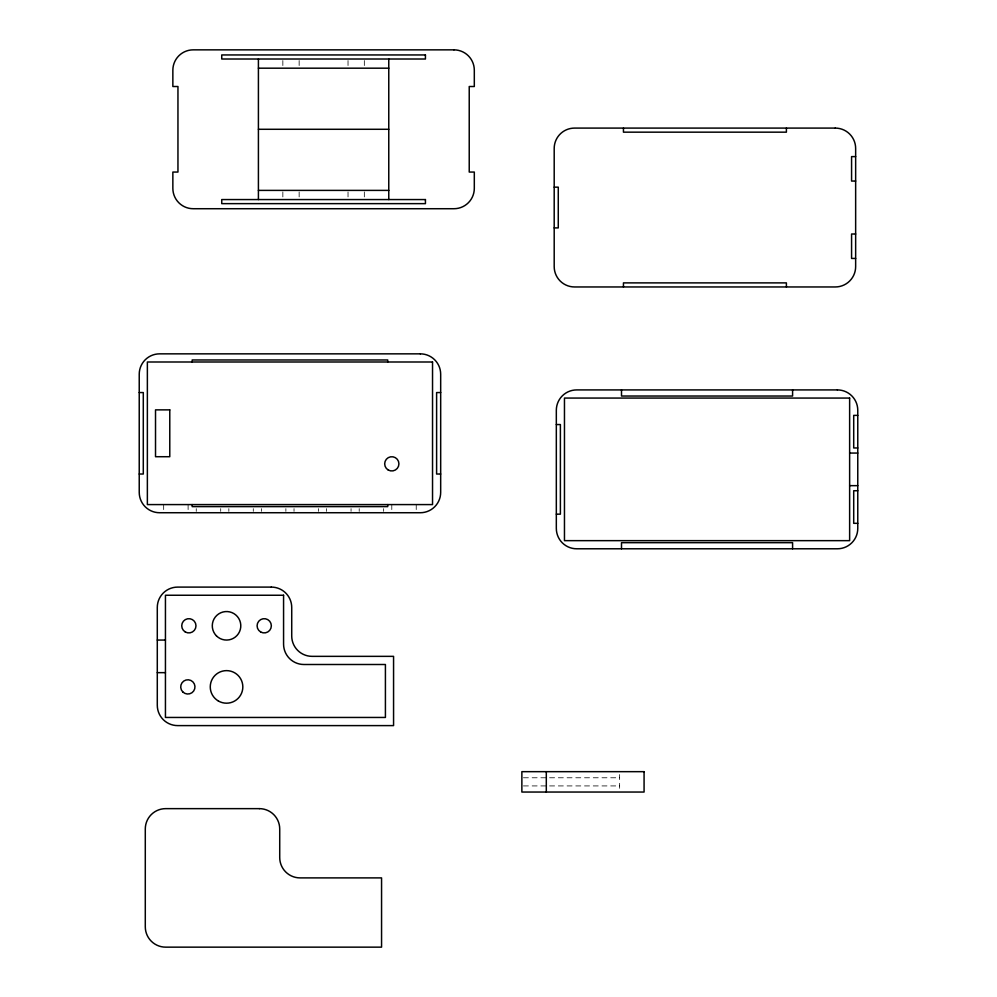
<?xml version="1.0" encoding="UTF-8"?>
<svg xmlns="http://www.w3.org/2000/svg" width="997" height="997" viewBox="0 0 997 997"><rect width="100%" height="100%" fill="white"/><g stroke="black" fill="none" stroke-linecap="round" stroke-linejoin="round"><path stroke-width="0.75" stroke-dasharray="4.99 3.74" d="M523.413 777.772L619.635 777.772M523.413 785.923L619.635 785.923M619.635 774.582L619.635 790.584M416.235 504.582L416.235 511.374M391.796 504.582L391.796 511.374M383.646 508.657L383.646 511.374M364.329 60.543L364.329 68.182M364.329 191.923L364.329 199.562M359.207 508.657L359.207 511.374M351.056 508.657L351.056 511.374M348.028 60.543L348.028 68.182M348.028 191.923L348.028 199.562M326.617 508.657L326.617 511.374M318.467 508.657L318.467 511.374M299.15 60.543L299.15 68.182M299.15 191.923L299.15 199.562M294.028 508.657L294.028 511.374M285.877 508.657L285.877 511.374M282.849 60.543L282.849 66.649M282.849 191.923L282.849 199.562M261.438 508.657L261.438 511.374M253.288 508.657L253.288 511.374M228.849 508.657L228.849 511.374M220.698 508.657L220.698 511.374M196.259 508.657L196.259 511.374M188.109 504.582L188.109 511.374M163.67 504.582L163.67 511.374"/><path stroke-width="1.5" d="M258.41 68.182L388.768 68.182M258.41 129.286L388.768 129.286M855.65 156.604L851.575 156.604L851.575 181.055L855.65 181.055M554.195 187.162L558.27 187.162L558.27 227.902L554.195 227.902M258.41 190.39L388.768 190.39M855.65 234.008L851.575 234.008L851.575 258.447L855.65 258.447M139.231 392.556L143.294 392.556L143.294 474.024L139.231 474.024M440.674 392.556L436.611 392.556L436.611 474.024L440.674 474.024M857.769 415.375L853.706 415.375L853.706 447.965L857.769 447.965M556.326 424.548L560.389 424.548L560.389 514.165L556.326 514.165M849.631 453.062L857.769 453.062M849.631 485.651L857.769 485.651M857.769 490.736L853.706 490.736L853.706 523.325L857.769 523.325M157.289 640.062L165.44 640.062M157.289 672.651L165.44 672.651M792.59 389.914L792.59 396.033L621.505 396.033L621.505 389.914M792.59 548.786L792.59 542.68L621.505 542.68L621.505 548.786M786.396 128.09L786.396 132.165L623.449 132.165L623.449 128.09M786.396 286.962L786.396 282.886L623.449 282.886L623.449 286.962M546.306 771.666L546.306 792.042M388.768 59.01L388.768 199.562M387.721 361.998L387.721 359.967L192.184 359.967L192.184 361.998M387.721 504.582L387.721 506.613L192.184 506.613L192.184 504.582M258.41 59.01L258.41 199.562M453.947 49.85L193.231 49.85A20.364 20.364 0 0 0 172.855 70.214L172.855 86.515L177.952 86.515L177.952 172.057L172.855 172.057L172.855 188.358A20.364 20.364 0 0 0 193.231 208.722L453.947 208.722A20.364 20.364 0 0 0 474.31 188.358L474.31 172.057L469.226 172.057L469.226 86.515L474.31 86.515L474.31 70.214A20.364 20.364 0 0 0 453.947 49.85M425.432 54.947L221.745 54.947L221.745 59.01L425.432 59.01L425.432 54.947M835.287 128.09L574.571 128.09A20.364 20.364 0 0 0 554.195 148.466L554.195 266.598A20.364 20.364 0 0 0 574.571 286.962L835.287 286.962A20.364 20.364 0 0 0 855.65 266.598L855.65 148.466A20.364 20.364 0 0 0 835.287 128.09M425.432 199.562L221.745 199.562L221.745 203.637L425.432 203.637L425.432 199.562M420.31 353.848L159.595 353.848A20.364 20.364 0 0 0 139.231 374.224L139.231 492.356A20.364 20.364 0 0 0 159.595 512.732L420.31 512.732A20.364 20.364 0 0 0 440.674 492.356L440.674 374.224A20.364 20.364 0 0 0 420.31 353.848M432.536 361.998L147.369 361.998L147.369 504.582L432.536 504.582L432.536 361.998M837.405 389.914L576.69 389.914A20.364 20.364 0 0 0 556.326 410.29L556.326 528.422A20.364 20.364 0 0 0 576.69 548.786L837.405 548.786A20.364 20.364 0 0 0 857.769 528.422L857.769 410.29A20.364 20.364 0 0 0 837.405 389.914M849.631 398.065L564.464 398.065L564.464 540.648L849.631 540.648L849.631 398.065M169.777 409.867L155.52 409.867L155.52 456.713L169.777 456.713L169.777 409.867M271.346 587.096L177.653 587.096A20.364 20.364 0 0 0 157.289 607.472L157.289 705.24A20.364 20.364 0 0 0 177.653 725.604L393.566 725.604L393.566 656.35L312.086 656.35A20.364 20.364 0 0 1 291.722 635.986L291.722 607.472A20.364 20.364 0 0 0 271.346 587.096M283.572 595.246L165.44 595.246L165.44 717.454L385.415 717.454L385.415 664.501L303.935 664.501A20.364 20.364 0 0 1 283.572 644.137L283.572 595.246M644.074 771.666L521.867 771.666L521.867 792.042L644.074 792.042L644.074 771.666M259.357 808.642L165.652 808.642A20.364 20.364 0 0 0 145.288 829.018L145.288 926.786A20.364 20.364 0 0 0 165.652 947.15L381.564 947.15L381.564 877.896L300.085 877.896A20.364 20.364 0 0 1 279.721 857.532L279.721 829.018A20.364 20.364 0 0 0 259.357 808.642M388.232 470.011A7.129 7.129 0 0 0 398.925 463.842A7.129 7.129 0 0 0 388.232 457.673A7.129 7.129 0 0 0 388.232 470.011M218.393 701.016A16.301 16.301 0 0 0 242.832 686.908A16.301 16.301 0 0 0 218.393 672.801A16.301 16.301 0 0 0 218.393 701.016M185.292 631.973A7.129 7.129 0 0 0 195.985 625.804A7.129 7.129 0 0 0 185.292 619.623A7.129 7.129 0 0 0 185.292 631.973M182.8 691.943A7.129 7.129 0 0 0 194.727 688.753A7.129 7.129 0 0 0 185.99 680.016A7.129 7.129 0 0 0 182.8 691.943M260.653 631.973A7.129 7.129 0 0 0 271.346 625.804A7.129 7.129 0 0 0 260.653 619.623A7.129 7.129 0 0 0 260.653 631.973M216.461 635.887A14.257 14.257 0 0 0 240.314 629.493A14.257 14.257 0 0 0 222.854 612.033A14.257 14.257 0 0 0 216.461 635.887"/></g></svg>
